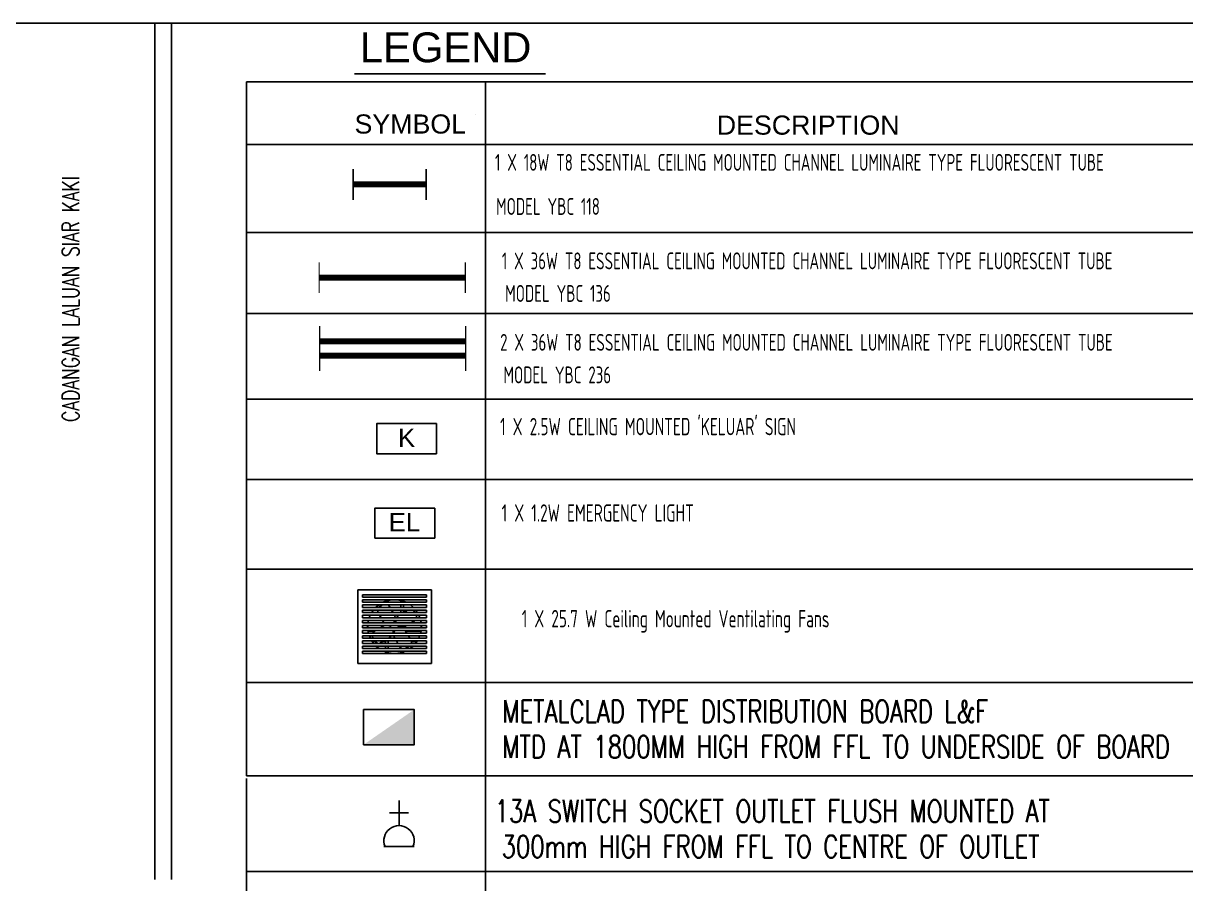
# Model space of a CAD drawing. Header units: inches. Extents: x -106706990 to 300603, y -86718466 to 1728185.
# Drawn here: x 50433 to 60864, y 7575 to 15299 of the extents above; entities that cross this region are included whole.
import ezdxf

# ---------------------------------------------------------------- set-up
doc = ezdxf.new("R2010")
doc.units = ezdxf.units.IN
doc.header["$MEASUREMENT"] = 0
doc.linetypes.add('HIDDEN', pattern=[0.375, 0.25, -0.125])
for name, color, linetype in [('A-DRAIN', 9, 'Continuous'), ('A-FLR SYM', 13, 'Continuous'), ('A-JALAN', 11, 'Continuous'), ('Edges', 7, 'Continuous'), ('EL LIGHT', 6, 'Continuous'), ('ELECT', 6, 'Continuous'), ('K LIGHT', 3, 'Continuous'), ('LAMP', 5, 'Continuous'), ('LAMPU', 7, 'Continuous')]:
    doc.layers.add(name, color=color, linetype=linetype)
doc.styles.add('arial', font='arial.ttf')
doc.styles.add('ARIAL2', font='arial.ttf', dxfattribs={"height": 200})
doc.styles.add('DIM', font='dim', dxfattribs={"width": 0.75})
doc.styles.add('ROMANS', font='romans.shx', dxfattribs={"width": 0.75, "height": 200})

# ---------------------------------------------------------------- blocks, each defined once
blk = doc.blocks.new('YBC118')
at = {"layer": 'LAMP'}
for p, q in [((-134721, 196713), (-134721, 196989)), ((-134066, 196713), (-134066, 196989))]:
    blk.add_line(p, q, dxfattribs=at)
for points, const_width in [([(-134721, 196713), (-134721, 196989)], 10.9), ([(-134066, 196713), (-134066, 196989)], 10.9), ([(-134066, 196851), (-134721, 196851)], 54.6)]:
    blk.add_lwpolyline(points, dxfattribs=dict(at, const_width=const_width))
blk = doc.blocks.new('YBC136')
at = {"layer": 'LAMP'}
for points, const_width in [([(-135001, 195526), (-135001, 195250)], 10.9), ([(-133690, 195526), (-133690, 195250)], 10.9), ([(-135001, 195388), (-133690, 195388)], 54.6)]:
    blk.add_lwpolyline(points, dxfattribs=dict(at, const_width=const_width))
blk = doc.blocks.new('YBC 236')
at = {"layer": 'LAMP'}
for points, const_width in [([(-134682, 193808), (-134682, 193533)], 10.9), ([(-133371, 193808), (-133371, 193533)], 10.9), ([(-134682, 193671), (-133371, 193671)], 54.6), ([(-134682, 193679), (-134682, 193404)], 10.9), ([(-133371, 193679), (-133371, 193404)], 10.9), ([(-134682, 193542), (-133371, 193542)], 54.6)]:
    blk.add_lwpolyline(points, dxfattribs=dict(at, const_width=const_width))
blk = doc.blocks.new('EXIT LAMP')
at = {"layer": 'K LIGHT', "color": 3}
blk.add_lwpolyline([(54141, 5237), (53605, 5237), (53605, 4967), (54141, 4967)], close=True, dxfattribs=at)
at = {"layer": 'K LIGHT', "color": 3, "style": 'arial'}
blk.add_text('K', height=165, dxfattribs=at).set_placement((53796, 5027))
blk = doc.blocks.new('EMERGENCY LIGHT')
at = {"layer": 'EL LIGHT', "color": 6}
blk.add_lwpolyline([(49518, 4900), (48981, 4900), (48981, 4630), (49518, 4630)], close=True, dxfattribs=at)
at = {"layer": 'EL LIGHT', "color": 6, "style": 'arial'}
blk.add_text('EL', height=164.8, dxfattribs=at).set_placement((49105, 4690))
blk = doc.blocks.new('Exhaust Fan 8-Inch fr')
at = {"layer": 'Edges'}
for p, q in [((-5.91, 7.27), (5.91, 7.27)), ((-5.91, -4.54), (-5.91, 7.27)), ((-5.12, 6.08), (-5.12, 6.47)), ((-5.12, 6.47), (5.12, 6.47)), ((5.12, 6.08), (-5.12, 6.08)), ((-5.12, 5.26), (-5.12, 5.65)), ((-5.12, 5.65), (-0.31, 5.65)), ((-0.31, 5.65), (-1.03, 5.56)), ((-0.31, 5.65), (0.31, 5.65)), ((1.03, 5.56), (0.31, 5.65)), ((0.31, 5.65), (5.12, 5.65)), ((5.12, 6.47), (5.12, 6.08)), ((5.12, 5.65), (5.12, 5.26)), ((5.91, -4.54), (5.91, 7.27)), ((-1.81, 5.26), (-5.12, 5.26)), ((-5.12, 4.43), (-5.12, 4.83)), ((-5.12, 4.83), (-2.54, 4.83)), ((-3.05, 4.43), (-5.12, 4.43)), ((-5.12, 3.61), (-5.12, 4)), ((-5.12, 4), (-3.38, 4)), ((-3.38, 4), (-3.69, 3.61)), ((-3.38, 4), (-2.75, 4)), ((-2.54, 4.83), (-3.05, 4.43)), ((-2.52, 4.43), (-3.05, 4.43)), ((-2.71, 3.71), (-2.75, 4)), ((-2.75, 4), (-2.74, 4)), ((-2.7, 3.72), (-2.74, 4)), ((-2.74, 4), (-0.47, 4)), ((-2.54, 4.83), (-1.91, 4.83)), ((-2.52, 4.43), (-2.46, 4.51)), ((-2.51, 4.43), (-2.52, 4.43)), ((-2.51, 4.43), (-2.45, 4.51)), ((-0.72, 4.43), (-2.51, 4.43)), ((-2.45, 4.51), (-2.46, 4.51)), ((-2.45, 4.51), (-1.91, 4.83)), ((-1.91, 4.83), (-0.99, 4.83)), ((-1.43, 5.42), (-1.81, 5.26)), ((-1.43, 5.26), (-1.81, 5.26)), ((-1.12, 5.54), (-1.43, 5.42)), ((-1.43, 5.42), (-1.43, 5.26)), ((-1.03, 5.26), (-1.43, 5.26)), ((-1.03, 5.56), (-1.12, 5.54)), ((-1.03, 5.56), (-1.03, 5.26)), ((1.03, 5.26), (-1.03, 5.26)), ((-0.9, 4.76), (-0.99, 4.83)), ((-0.99, 4.83), (1.03, 4.83)), ((-0.9, 4.76), (-0.72, 4.43)), ((1.03, 4.43), (-0.72, 4.43)), ((-0.47, 4), (-0.24, 3.61)), ((-0.47, 4), (1.03, 4)), ((1.03, 5.56), (1.03, 5.26)), ((1.12, 5.54), (1.03, 5.56)), ((1.43, 5.26), (1.03, 5.26)), ((1.03, 4.83), (1.03, 4.43)), ((1.03, 4.83), (1.43, 4.83)), ((1.43, 4.43), (1.03, 4.43)), ((1.03, 4), (1.03, 3.61)), ((1.03, 4), (1.43, 4)), ((1.43, 5.42), (1.12, 5.54)), ((1.43, 5.42), (1.43, 5.26)), ((1.81, 5.26), (1.43, 5.42)), ((1.81, 5.26), (1.43, 5.26)), ((1.43, 4.83), (1.43, 4.43)), ((1.43, 4.83), (2.54, 4.83)), ((3.05, 4.43), (1.43, 4.43)), ((1.43, 4), (1.43, 3.64)), ((1.43, 3.64), (2.05, 4)), ((1.43, 4), (2.05, 4)), ((5.12, 5.26), (1.81, 5.26)), ((2.05, 4), (2.92, 4)), ((3.05, 4.43), (2.54, 4.83)), ((2.54, 4.83), (5.12, 4.83)), ((2.92, 4), (3.08, 3.89)), ((2.92, 4), (3.38, 4)), ((5.12, 4.43), (3.05, 4.43)), ((3.08, 3.89), (3.24, 3.61)), ((3.69, 3.61), (3.38, 4)), ((3.38, 4), (5.12, 4)), ((5.12, 4.83), (5.12, 4.43)), ((5.12, 4), (5.12, 3.61)), ((-3.69, 3.61), (-5.12, 3.61)), ((-5.12, 2.79), (-5.12, 3.18)), ((-5.12, 3.18), (-3.89, 3.18)), ((-4.06, 2.79), (-5.12, 2.79)), ((-5.12, 1.96), (-5.12, 2.36)), ((-5.12, 2.36), (-4.2, 2.36)), ((-4.25, 1.96), (-5.12, 1.96)), ((-4.22, 2.17), (-4.25, 1.96)), ((-4.22, 1.96), (-4.25, 1.96)), ((-4.2, 2.36), (-4.22, 2.17)), ((-4.22, 1.96), (-4.22, 2.17)), ((-1.63, 1.96), (-4.22, 1.96)), ((-4.2, 2.36), (-1.93, 2.36)), ((-3.89, 3.18), (-4.06, 2.79)), ((-2.18, 2.79), (-4.06, 2.79)), ((-3.89, 3.18), (-2.4, 3.18)), ((-2.65, 3.61), (-3.69, 3.61)), ((-2.7, 3.72), (-2.71, 3.71)), ((-2.65, 3.61), (-2.71, 3.71)), ((-2.64, 3.61), (-2.7, 3.72)), ((-2.64, 3.61), (-2.65, 3.61)), ((-0.24, 3.61), (-2.64, 3.61)), ((-2.18, 2.79), (-2.4, 3.18)), ((-2.4, 3.18), (-2.39, 3.18)), ((-2.16, 2.79), (-2.39, 3.18)), ((-2.39, 3.18), (0.01, 3.18)), ((-2.16, 2.79), (-2.18, 2.79)), ((0.1, 2.79), (-2.16, 2.79)), ((-1.77, 2.08), (-1.93, 2.36)), ((-1.93, 2.36), (-1.91, 2.36)), ((-1.76, 2.09), (-1.91, 2.36)), ((-1.91, 2.36), (0.07, 2.36)), ((-1.76, 2.09), (-1.77, 2.08)), ((-1.77, 2.08), (-1.63, 1.96)), ((-1.76, 2.09), (-1.61, 1.96)), ((-1.61, 1.96), (-1.63, 1.96)), ((-0.35, 1.96), (-1.61, 1.96)), ((-0.35, 1.96), (-0.33, 1.98)), ((0.31, 1.96), (-0.35, 1.96)), ((-0.33, 1.98), (-0.17, 2.04)), ((1.03, 3.61), (-0.24, 3.61)), ((-0.17, 2.04), (-0.05, 2.05)), ((0, 2.1), (-0.05, 2.05)), ((-0.05, 2.05), (0, 2.06)), ((0.07, 2.36), (0, 2.1)), ((0, 2.06), (0.17, 2.03)), ((0.01, 3.18), (0.04, 3.13)), ((0.01, 3.18), (0.64, 3.18)), ((0.04, 3.13), (0.1, 2.79)), ((0.07, 2.36), (0.19, 2.36)), ((0.31, 2.79), (0.1, 2.79)), ((0.17, 2.03), (0.25, 1.99)), ((0.19, 2.36), (0.18, 2.29)), ((0.18, 2.29), (0.25, 1.99)), ((0.19, 2.36), (3.33, 2.36)), ((0.25, 1.99), (0.31, 1.96)), ((0.64, 3.18), (0.31, 2.79)), ((3.54, 2.79), (0.31, 2.79)), ((2.67, 1.96), (0.31, 1.96)), ((0.64, 3.18), (3.49, 3.18)), ((1.37, 3.61), (1.03, 3.61)), ((1.37, 3.61), (1.43, 3.64)), ((3.24, 3.61), (1.37, 3.61)), ((3.32, 2.34), (2.67, 1.96)), ((2.69, 1.96), (2.67, 1.96)), ((3.33, 2.33), (2.69, 1.96)), ((4.2, 1.96), (2.69, 1.96)), ((3.69, 3.61), (3.24, 3.61)), ((3.32, 2.34), (3.33, 2.36)), ((3.32, 2.34), (3.33, 2.33)), ((3.33, 2.33), (3.35, 2.36)), ((3.33, 2.36), (3.35, 2.36)), ((3.35, 2.36), (4.2, 2.36)), ((3.49, 3.18), (3.5, 3.15)), ((3.49, 3.18), (3.89, 3.18)), ((3.54, 2.79), (3.5, 3.15)), ((3.5, 3.15), (3.51, 3.14)), ((3.54, 2.79), (3.51, 3.14)), ((4.06, 2.79), (3.54, 2.79)), ((3.54, 2.79), (3.54, 2.79)), ((5.12, 3.61), (3.69, 3.61)), ((4.06, 2.79), (3.89, 3.18)), ((3.89, 3.18), (5.12, 3.18)), ((5.12, 2.79), (4.06, 2.79)), ((4.2, 2.34), (4.2, 2.36)), ((4.2, 2.36), (5.12, 2.36)), ((4.2, 2.34), (4.2, 2.33)), ((4.25, 1.96), (4.2, 2.33)), ((4.2, 2.33), (4.2, 1.96)), ((4.25, 1.96), (4.2, 1.96)), ((5.12, 1.96), (4.25, 1.96)), ((5.12, 3.18), (5.12, 2.79)), ((5.12, 2.36), (5.12, 1.96)), ((-5.12, 1.14), (-5.12, 1.53)), ((-5.12, 1.53), (-4.31, 1.53)), ((-4.3, 1.14), (-5.12, 1.14)), ((-5.12, 0.32), (-5.12, 0.71)), ((-5.12, 0.71), (-4.25, 0.71)), ((-4.19, 0.32), (-5.12, 0.32)), ((-4.31, 1.53), (-4.33, 1.36)), ((-4.33, 1.36), (-4.3, 1.14)), ((-4.31, 1.53), (-4.29, 1.53)), ((-4.29, 1.14), (-4.3, 1.14)), ((-4.29, 1.53), (-4.29, 1.14)), ((-4.29, 1.53), (-4.22, 1.53)), ((-2.3, 1.14), (-4.29, 1.14)), ((-4.25, 0.71), (-4.22, 0.55)), ((-4.25, 0.71), (-3.04, 0.71)), ((-4.22, 1.53), (-4.22, 1.52)), ((-4.22, 1.53), (-1.43, 1.53)), ((-4.22, 1.52), (-1.43, 1.52)), ((-4.22, 0.65), (-3.16, 0.65)), ((-4.22, 0.55), (-4.22, 0.65)), ((-4.22, 0.55), (-4.19, 0.32)), ((-3.53, 0.32), (-4.19, 0.32)), ((-3.37, 0.52), (-3.53, 0.32)), ((-0.3, 0.32), (-3.53, 0.32)), ((-3.37, 0.52), (-3.16, 0.65)), ((-3.16, 0.65), (-3.04, 0.71)), ((-3.04, 0.71), (-0.26, 0.71)), ((-2.3, 1.14), (-1.74, 1.46)), ((-0.61, 1.14), (-2.3, 1.14)), ((-1.74, 1.46), (-1.43, 1.52)), ((-1.43, 1.53), (-1.43, 1.52)), ((-1.43, 1.52), (-1.32, 1.53)), ((-1.43, 1.53), (-1.32, 1.53)), ((-1.43, 1.52), (-1.43, 1.52)), ((-1.32, 1.53), (-1.14, 1.53)), ((-1.14, 1.53), (-1.1, 1.52)), ((-1.14, 1.53), (-1.1, 1.53)), ((-1.1, 1.53), (-1.1, 1.52)), ((-1.1, 1.53), (-0.65, 1.53)), ((-1.1, 1.52), (-0.72, 1.42)), ((-0.72, 1.42), (-0.66, 1.37)), ((-0.67, 1.43), (-0.65, 1.53)), ((-0.66, 1.37), (-0.67, 1.43)), ((-0.65, 1.26), (-0.66, 1.37)), ((-0.65, 1.53), (0.61, 1.53)), ((-0.61, 1.14), (-0.65, 1.26)), ((0.57, 1.14), (-0.61, 1.14)), ((-0.3, 0.32), (-0.23, 0.57)), ((-0.29, 0.32), (-0.3, 0.32)), ((-0.29, 0.32), (-0.27, 0.37)), ((-0.13, 0.32), (-0.29, 0.32)), ((-0.27, 0.37), (-0.22, 0.56)), ((-0.27, 0.37), (-0.12, 0.35)), ((-0.22, 0.56), (-0.26, 0.71)), ((-0.23, 0.57), (-0.26, 0.71)), ((-0.26, 0.71), (-0.26, 0.71)), ((-0.26, 0.71), (-0.01, 0.71)), ((-0.23, 0.57), (-0.22, 0.56)), ((-0.13, 0.32), (-0.12, 0.35)), ((-0.12, 0.32), (-0.13, 0.32)), ((-0.12, 0.32), (-0.01, 0.7)), ((-0.12, 0.35), (-0.02, 0.69)), ((1.97, 0.32), (-0.12, 0.32)), ((-0.02, 0.69), (-0.01, 0.71)), ((-0.01, 0.7), (-0.02, 0.69)), ((-0.01, 0.7), (0, 0.71)), ((-0.01, 0.71), (0, 0.71)), ((0, 0.71), (1.75, 0.71)), ((0.6, 1.22), (0.57, 1.14)), ((0.62, 1.14), (0.57, 1.14)), ((0.63, 1.39), (0.6, 1.22)), ((0.61, 1.53), (0.62, 1.49)), ((0.61, 1.53), (1.92, 1.53)), ((0.67, 1.44), (0.62, 1.49)), ((0.62, 1.49), (0.62, 1.48)), ((0.68, 1.43), (0.62, 1.48)), ((0.62, 1.48), (0.63, 1.39)), ((0.84, 1.19), (0.62, 1.14)), ((1.03, 1.14), (0.62, 1.14)), ((1.16, 1.31), (0.67, 1.44)), ((0.67, 1.44), (0.68, 1.43)), ((1.02, 1.34), (0.68, 1.43)), ((0.99, 1.15), (0.84, 1.19)), ((0.99, 1.15), (1.02, 1.34)), ((1.03, 1.14), (0.99, 1.15)), ((1.17, 1.3), (1.02, 1.34)), ((1.2, 1.14), (1.03, 1.14)), ((1.69, 1.4), (1.16, 1.31)), ((1.16, 1.31), (1.17, 1.3)), ((1.22, 1.31), (1.17, 1.3)), ((1.22, 1.31), (1.2, 1.14)), ((1.43, 1.14), (1.2, 1.14)), ((1.43, 1.34), (1.22, 1.31)), ((1.7, 1.39), (1.43, 1.34)), ((1.43, 1.34), (1.43, 1.14)), ((4.29, 1.14), (1.43, 1.14)), ((1.92, 1.53), (1.69, 1.4)), ((1.69, 1.4), (1.7, 1.39)), ((1.92, 1.52), (1.7, 1.39)), ((1.75, 0.71), (1.78, 0.65)), ((1.75, 0.71), (4.25, 0.71)), ((1.78, 0.65), (4.2, 0.65)), ((1.78, 0.65), (1.97, 0.32)), ((1.95, 1.53), (1.92, 1.52)), ((1.92, 1.53), (1.95, 1.53)), ((1.92, 1.52), (4.2, 1.52)), ((1.95, 1.53), (4.2, 1.53)), ((4.19, 0.32), (1.97, 0.32)), ((4.19, 0.32), (4.2, 0.38)), ((5.12, 0.32), (4.19, 0.32)), ((4.2, 1.52), (4.2, 1.53)), ((4.2, 1.53), (4.29, 1.53)), ((4.2, 0.38), (4.25, 0.71)), ((4.2, 0.65), (4.2, 0.38)), ((4.25, 0.71), (5.12, 0.71)), ((4.29, 1.53), (4.29, 1.14)), ((4.29, 1.53), (4.31, 1.53)), ((4.3, 1.14), (4.29, 1.14)), ((4.3, 1.14), (4.33, 1.36)), ((5.12, 1.14), (4.3, 1.14)), ((4.33, 1.36), (4.31, 1.53)), ((4.31, 1.53), (5.12, 1.53)), ((5.12, 1.53), (5.12, 1.14)), ((5.12, 0.71), (5.12, 0.32)), ((-5.12, -0.51), (-5.12, -0.11)), ((-5.12, -0.11), (-4.04, -0.11)), ((-3.87, -0.51), (-5.12, -0.51)), ((-5.12, -1.33), (-5.12, -0.94)), ((-5.12, -0.94), (-3.65, -0.94)), ((-3.35, -1.33), (-5.12, -1.33)), ((-5.12, -2.15), (-5.12, -1.76)), ((-5.12, -1.76), (-2.99, -1.76)), ((-4.04, -0.11), (-4.02, -0.14)), ((-4.04, -0.11), (-3.57, -0.11)), ((-4.02, -0.14), (-3.57, -0.14)), ((-4.02, -0.14), (-3.87, -0.51)), ((-3.43, -0.51), (-3.87, -0.51)), ((-3.65, -0.94), (-3.57, -1.04)), ((-3.65, -0.94), (-3.18, -0.94)), ((-3.57, -0.11), (-3.57, -0.14)), ((-3.57, -0.11), (-0.52, -0.11)), ((-3.57, -0.14), (-3.56, -0.29)), ((-3.57, -1.04), (-3.12, -1.04)), ((-3.57, -1.04), (-3.35, -1.33)), ((-3.56, -0.29), (-3.43, -0.51)), ((-1, -0.51), (-3.43, -0.51)), ((-2.71, -1.33), (-3.35, -1.33)), ((-3.13, -1.03), (-3.18, -0.94)), ((-3.18, -0.94), (-1.75, -0.94)), ((-2.71, -1.33), (-3.13, -1.03)), ((-3.13, -1.03), (-3.12, -1.04)), ((-2.71, -1.33), (-3.12, -1.04)), ((-3.12, -1.04), (-3.12, -1.04)), ((-2.99, -1.76), (-2.47, -2.15)), ((-2.99, -1.76), (-1.43, -1.76)), ((-2.34, -1.28), (-2.71, -1.33)), ((-2.71, -1.33), (-2.71, -1.33)), ((-2.65, -1.33), (-2.71, -1.33)), ((-2.71, -1.33), (-2.71, -1.33)), ((-2.33, -1.29), (-2.65, -1.33)), ((-1.43, -1.33), (-2.65, -1.33)), ((-1.75, -0.94), (-2.34, -1.28)), ((-2.34, -1.28), (-2.33, -1.29)), ((-1.91, -1.04), (-2.33, -1.29)), ((-1.72, -0.94), (-1.91, -1.04)), ((-1.91, -1.04), (-1.43, -1.04)), ((-1.75, -0.94), (-1.72, -0.94)), ((-1.72, -0.94), (-1.43, -0.94)), ((-1.43, -0.94), (-1.43, -1.04)), ((-1.43, -0.94), (-1.03, -0.94)), ((-1.43, -1.04), (-1.43, -1.33)), ((-1.03, -1.33), (-1.43, -1.33)), ((-1.43, -1.76), (-1.43, -2.15)), ((-1.43, -1.76), (-1.03, -1.76)), ((-1.03, -1.33), (-1.03, -0.94)), ((-1.03, -0.94), (0.29, -0.94)), ((0.51, -1.33), (-1.03, -1.33)), ((-1.03, -2.15), (-1.03, -1.76)), ((-1.03, -1.76), (0.76, -1.76)), ((-0.7, -0.33), (-1, -0.51)), ((-0.97, -0.51), (-1, -0.51)), ((-0.7, -0.35), (-0.97, -0.51)), ((0.04, -0.51), (-0.97, -0.51)), ((-0.7, -0.35), (-0.5, -0.11)), ((-0.7, -0.33), (-0.52, -0.11)), ((-0.7, -0.33), (-0.7, -0.35)), ((-0.52, -0.11), (-0.5, -0.11)), ((-0.5, -0.11), (-0.1, -0.11)), ((-0.07, -0.33), (-0.1, -0.11)), ((-0.1, -0.11), (-0.09, -0.11)), ((-0.05, -0.32), (-0.09, -0.11)), ((-0.09, -0.11), (2.22, -0.11)), ((-0.05, -0.32), (-0.07, -0.33)), ((0.04, -0.51), (-0.07, -0.33)), ((0.05, -0.51), (-0.05, -0.32)), ((0.05, -0.51), (0.04, -0.51)), ((2.45, -0.51), (0.05, -0.51)), ((0.51, -1.33), (0.29, -0.94)), ((0.29, -0.94), (0.3, -0.94)), ((0.53, -1.33), (0.3, -0.94)), ((0.3, -0.94), (2.69, -0.94)), ((0.53, -1.33), (0.51, -1.33)), ((2.7, -1.33), (0.53, -1.33)), ((0.88, -1.96), (0.76, -1.76)), ((0.76, -1.76), (0.78, -1.76)), ((0.89, -1.95), (0.78, -1.76)), ((0.78, -1.76), (2.35, -1.76)), ((2.35, -1.76), (1.7, -2.14)), ((2.22, -0.11), (2.24, -0.14)), ((2.22, -0.11), (4.04, -0.11)), ((2.24, -0.14), (4.02, -0.14)), ((2.24, -0.14), (2.45, -0.51)), ((2.35, -1.76), (2.99, -1.76)), ((3.87, -0.51), (2.45, -0.51)), ((2.47, -2.15), (2.99, -1.76)), ((2.69, -0.94), (2.7, -1.04)), ((2.69, -0.94), (3.65, -0.94)), ((2.7, -1.04), (3.57, -1.04)), ((2.7, -1.04), (2.73, -1.29)), ((2.73, -1.29), (2.7, -1.33)), ((3.35, -1.33), (2.7, -1.33)), ((2.99, -1.76), (5.12, -1.76)), ((3.35, -1.33), (3.57, -1.04)), ((5.12, -1.33), (3.35, -1.33)), ((3.57, -1.04), (3.65, -0.94)), ((3.65, -0.94), (5.12, -0.94)), ((3.87, -0.51), (4.02, -0.14)), ((5.12, -0.51), (3.87, -0.51)), ((4.02, -0.14), (4.04, -0.11)), ((4.04, -0.11), (5.12, -0.11)), ((5.12, -0.11), (5.12, -0.51)), ((5.12, -0.94), (5.12, -1.33)), ((5.12, -1.76), (5.12, -2.15)), ((-2.47, -2.15), (-5.12, -2.15)), ((-5.12, -2.98), (-5.12, -2.58)), ((-5.12, -2.58), (-1.7, -2.58)), ((5.12, -2.98), (-5.12, -2.98)), ((-1.43, -2.15), (-2.47, -2.15)), ((-1.7, -2.58), (-1.43, -2.69)), ((-1.7, -2.58), (-1.43, -2.58)), ((-1.03, -2.15), (-1.43, -2.15)), ((-1.43, -2.58), (-1.43, -2.69)), ((-1.43, -2.58), (-1.03, -2.58)), ((-1.43, -2.69), (-1.12, -2.82)), ((-1.12, -2.82), (-1.03, -2.83)), ((1.03, -2.15), (-1.03, -2.15)), ((-1.03, -2.83), (-1.03, -2.58)), ((-1.03, -2.58), (1.03, -2.58)), ((-1.03, -2.83), (0, -2.97)), ((0, -2.97), (1.03, -2.83)), ((0.89, -1.95), (0.88, -1.96)), ((0.88, -1.96), (1.03, -2.08)), ((0.89, -1.95), (1.15, -2.15)), ((1.03, -2.08), (1.03, -2.15)), ((1.03, -2.08), (1.13, -2.15)), ((1.13, -2.15), (1.03, -2.15)), ((1.03, -2.58), (1.03, -2.83)), ((1.03, -2.58), (1.43, -2.58)), ((1.03, -2.83), (1.12, -2.82)), ((1.12, -2.82), (1.43, -2.69)), ((1.15, -2.15), (1.13, -2.15)), ((1.49, -2.15), (1.15, -2.15)), ((1.43, -2.58), (1.43, -2.69)), ((1.43, -2.69), (1.7, -2.58)), ((1.43, -2.58), (1.7, -2.58)), ((1.49, -2.15), (1.7, -2.14)), ((1.56, -2.15), (1.49, -2.15)), ((1.56, -2.15), (1.69, -2.14)), ((2.47, -2.15), (1.56, -2.15)), ((1.7, -2.14), (1.69, -2.14)), ((1.7, -2.58), (5.12, -2.58)), ((5.12, -2.15), (2.47, -2.15)), ((5.12, -2.58), (5.12, -2.98)), ((5.21, -4.54), (-5.91, -4.54)), ((5.21, -4.54), (5.72, -4.54)), ((5.72, -4.54), (5.91, -4.54))]:
    blk.add_line(p, q, dxfattribs=at)
blk = doc.blocks.new('DB')
at = {"layer": 'ELECT', "color": 2}
blk.add_lwpolyline([(42039, 19743), (42494, 19743), (42494, 19428), (42039, 19428)], close=True, dxfattribs=at)
blk.add_solid([(42494, 19743), (42494, 19428), (42039, 19428)], dxfattribs=at)
blk = doc.blocks.new('SOCKET')
at = {"layer": 'ELECT', "color": 6}
for p, q in [((15249, 25891), (15249, 26116)), ((15164, 26004), (15333, 26004)), ((15112, 25702), (15385, 25702))]:
    blk.add_line(p, q, dxfattribs=at)
blk.add_arc((15249, 25755), 136, 336.9763, 203.0237, dxfattribs=at)

msp = doc.modelspace()

# ---------------------------------------------------------------- linework, layer by layer
at = {"layer": 'A-DRAIN', "color": 8, "linetype": 'Continuous', "ltscale": 1000}
msp.add_line((44668.8, 15299.4), (66088.8, 15299.4), dxfattribs=at)
at = {"layer": 'A-JALAN', "color": 8}
for p, q in [((51613.8, 15299.4), (51613.8, 7613.7)), ((51763.8, 15299.4), (51763.8, 7613.7))]:
    msp.add_line(p, q, dxfattribs=at)
at = {"layer": 'LAMPU', "color": 1, "linetype": 'Continuous'}
for p, q in [((53404.2, 14844.9), (55120, 14844.9)), ((53322.8, 14774.3), (63403.3, 14774.3)), ((54490.5, 14484.4), (54490.5, 14484.2)), ((53297.6, 14212.4), (63403.3, 14212.4)), ((53324.8, 13421.9), (63403.3, 13421.9)), ((53322.8, 12695), (63403.3, 12695)), ((53322.8, 11925.1), (63403.3, 11925.1)), ((53322.8, 11205.2), (63403.3, 11205.2)), ((53322.8, 10400.5), (63403.3, 10400.5))]:
    msp.add_line(p, q, dxfattribs=at)
at = {"layer": 'LAMPU', "color": 1}
for p, q in [((53322.8, 14774.3), (52436.6, 14774.3)), ((52436.6, 14774.3), (52436.6, 10400.5)), ((54580.4, 14774.3), (54580.4, 10400.5)), ((53297.6, 14212.4), (52436.6, 14212.4)), ((53324.8, 13421.9), (52436.6, 13421.9)), ((53322.8, 12695), (52436.6, 12695)), ((53322.8, 11925.1), (52436.6, 11925.1)), ((53322.8, 11205.2), (52436.6, 11205.2)), ((52436.6, 10400.5), (53322.8, 10400.5)), ((52436.6, 10400.5), (52436.6, 9381)), ((54580.4, 10400.5), (54580.4, 9381)), ((52436.6, 9381), (63381.2, 9381)), ((52436.6, 9381), (52436.6, 8544.5)), ((54580.4, 9381), (54580.4, 2690.8)), ((52436.6, 8544.5), (63412.1, 8544.5)), ((52436.6, 8521.6), (52436.6, 7685)), ((52436.6, 8521.6), (52436.6, 2690.8)), ((52436.6, 7685), (63412.1, 7685))]:
    msp.add_line(p, q, dxfattribs=at)

# ---------------------------------------------------------------- block references
at = {"xscale": 55.93592704657889, "yscale": 55.93592704657889, "zscale": 55.93592704657889}
msp.add_blockref('Exhaust Fan 8-Inch fr', (53764.8, 9807.5), dxfattribs=at)
at = {"layer": 'ELECT', "color": 7, "linetype": 'HIDDEN'}
msp.add_blockref('SOCKET', (38555.6, -17793.5), dxfattribs=at)
at = {"layer": 'LAMP'}
for name, p in [('YBC118', (188115.4, -182998.4)), ('YBC136', (188089.2, -182373.3)), ('YBC 236', (187774.3, -181226))]:
    msp.add_blockref(name, p, dxfattribs=at)
at = {"layer": 'LAMP', "color": 0}
for name, p in [('EXIT LAMP', (0, 6468.8)), ('EMERGENCY LIGHT', (4607.3, 6047.4))]:
    msp.add_blockref(name, p, dxfattribs=at)
at = {"layer": 'LAMPU', "color": 1}
msp.add_blockref('DB', (11448, -10604.2), dxfattribs=at)

# ---------------------------------------------------------------- texts
at = {"layer": 'A-FLR SYM', "color": 8, "style": 'ROMANS', "width": 0.75}
msp.add_text('CADANGAN LALUAN SIAR KAKI', height=150, rotation=90, dxfattribs=at).set_placement((50933.5, 11720.6))
at = {"layer": 'ELECT', "color": 7, "style": 'ROMANS', "width": 0.75}
for s, p in [('METALCLAD TYPE DISTRIBUTION BOARD L&F', (54732, 9022.3)), ('MTD AT 1800MM HIGH FROM FFL TO UNDERSIDE OF BOARD', (54732, 8704.6)), ('13A SWITCH SOCKET OUTLET FLUSH MOUNTED AT', (54663.6, 8127.6)), ('300mm HIGH FROM FFL TO CENTRE OF OUTLET', (54725, 7809.1))]:
    msp.add_text(s, height=200, dxfattribs=at).set_placement(p)
at = {"layer": 'LAMPU', "style": 'ARIAL2'}
for s, height, p in [('LEGEND', 268.07, (53452.7, 14949.1)), ('SYMBOL', 171.84, (53405.6, 14309.1)), ('DESCRIPTION', 171.838, (56655.9, 14299.2))]:
    msp.add_text(s, height=height, dxfattribs=at).set_placement(p)
at = {"layer": 'LAMPU', "color": 7, "linetype": 'Continuous', "style": 'DIM', "width": 0.75}
for s, p in [('1 X 18W T8 ESSENTIAL CEILING MOUNTED CHANNEL LUMINAIRE TYPE FLUORESCENT TUBE ', (54666, 13974.9)), ('MODEL YBC 118', (54676.1, 13579.2)), ('1 X 36W T8 ESSENTIAL CEILING MOUNTED CHANNEL LUMINAIRE TYPE FLUORESCENT TUBE ', (54726.9, 13090.7)), ('MODEL YBC 136', (54757.4, 12798.4)), ('2 X 36W T8 ESSENTIAL CEILING MOUNTED CHANNEL LUMINAIRE TYPE FLUORESCENT TUBE ', (54711.8, 12359.6)), ('MODEL YBC 236', (54742.2, 12067.3))]:
    msp.add_text(s, height=151.217, dxfattribs=at).set_placement(p)
at = {"layer": 'LAMPU', "color": 7, "style": 'DIM', "width": 0.75}
for s, p in [("1 X 2.5W CEILING MOUNTED 'KELUAR' SIGN", (54711.3, 11601.3)), ('1 X 1.2W EMERGENCY LIGHT', (54726, 10826.2)), ('1 X 25.7 W Ceiling Mounted Ventilating Fans', (54905.7, 9877))]:
    msp.add_text(s, height=155.344, dxfattribs=at).set_placement(p)

doc.saveas('drawing.dxf')
